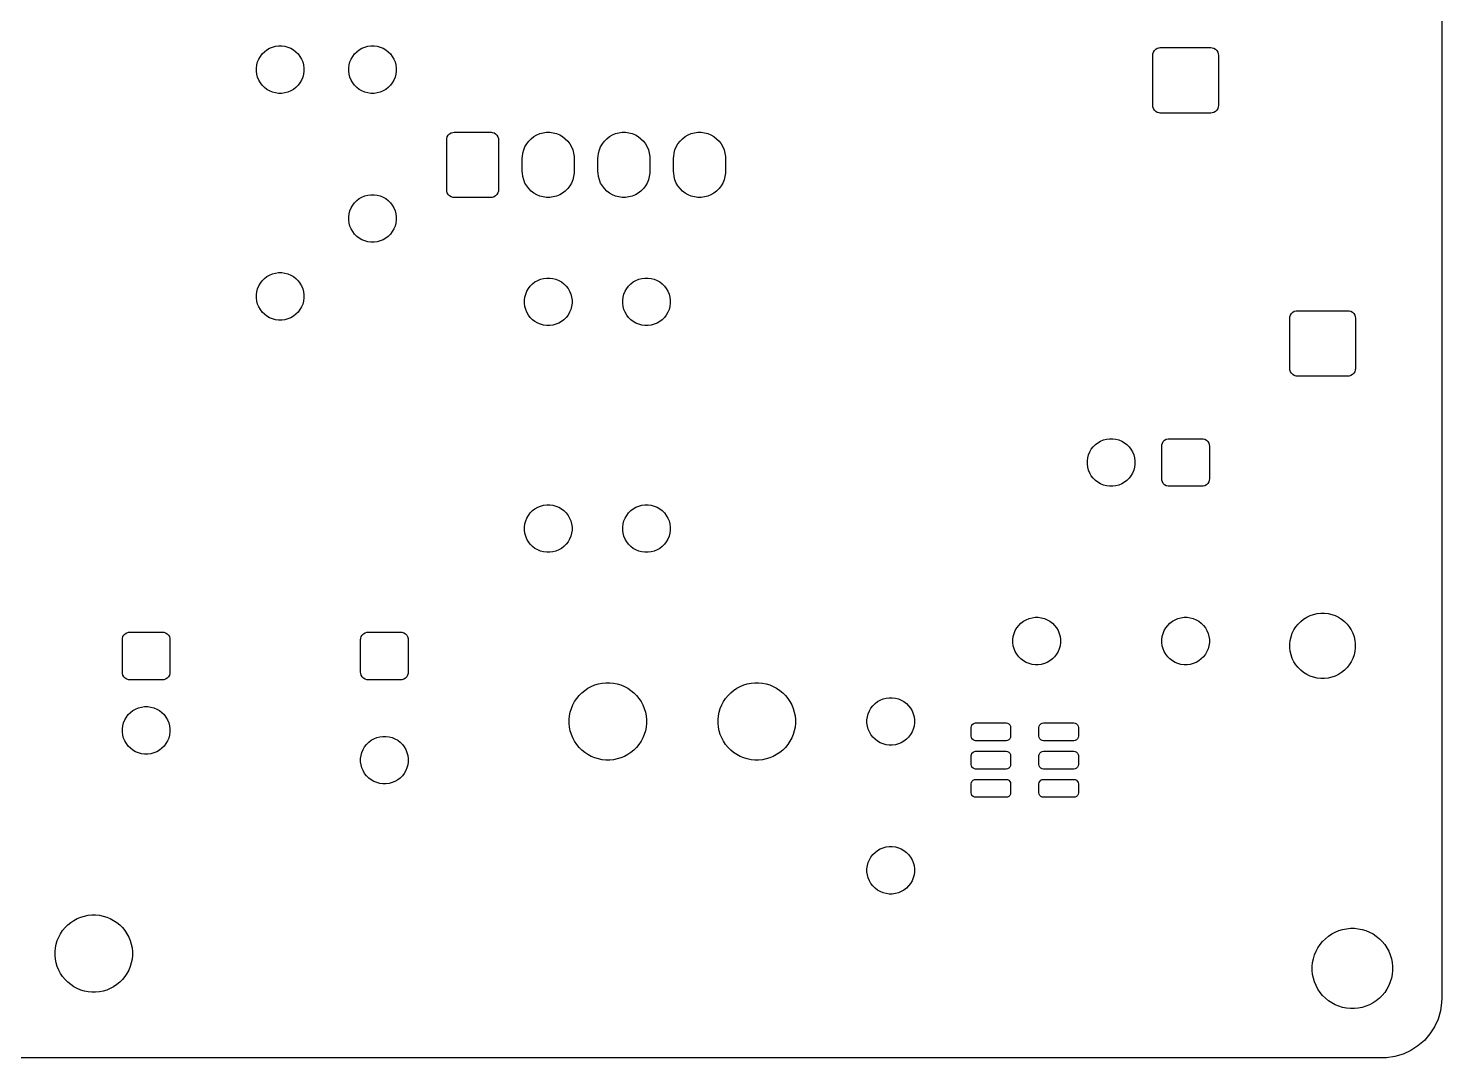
# Model space of a CAD drawing. Header units: millimetres. Extents: x 0 to 90, y 0 to 72.
# Drawn here: x 42.54 to 90, y 0 to 34.59 of the extents above; entities that cross this region are included whole.
import ezdxf

# ---------------------------------------------------------------- set-up
doc = ezdxf.new("R2010")
doc.units = ezdxf.units.MM
doc.layers.add('MASK_OPEN', color=1, linetype='CONTINUOUS')
doc.layers.add('REFERENCE', color=2, linetype='CONTINUOUS')

msp = doc.modelspace()

# ---------------------------------------------------------------- linework, layer by layer
at = {"layer": 'MASK_OPEN'}
for points in [[(51.1561, 33.9846), (51.2572, 33.9575), (51.3538, 33.9175), (51.4445, 33.8652), (51.5275, 33.8015), (51.6015, 33.7275), (51.6652, 33.6445), (51.7175, 33.5538), (51.7575, 33.4572), (51.7846, 33.3561), (51.7983, 33.2523), (51.7983, 33.1477), (51.7846, 33.0439), (51.7575, 32.9428), (51.7175, 32.8462), (51.6652, 32.7555), (51.6015, 32.6725), (51.5275, 32.5985), (51.4445, 32.5348), (51.3538, 32.4825), (51.2572, 32.4425), (51.1561, 32.4154), (51.0523, 32.4017), (50.9477, 32.4017), (50.8439, 32.4154), (50.7428, 32.4425), (50.6462, 32.4825), (50.5555, 32.5348), (50.4725, 32.5985), (50.3985, 32.6725), (50.3348, 32.7555), (50.2825, 32.8462), (50.2425, 32.9428), (50.2154, 33.0439), (50.2017, 33.1477), (50.2017, 33.2523), (50.2154, 33.3561), (50.2425, 33.4572), (50.2825, 33.5538), (50.3348, 33.6445), (50.3985, 33.7275), (50.4725, 33.8015), (50.5555, 33.8652), (50.6462, 33.9175), (50.7428, 33.9575), (50.8439, 33.9846), (50.9477, 33.9983), (51.0523, 33.9983)], [(54.2561, 33.9846), (54.3572, 33.9575), (54.4538, 33.9175), (54.5445, 33.8652), (54.6275, 33.8015), (54.7015, 33.7275), (54.7652, 33.6445), (54.8175, 33.5538), (54.8575, 33.4572), (54.8846, 33.3561), (54.8983, 33.2523), (54.8983, 33.1477), (54.8846, 33.0439), (54.8575, 32.9428), (54.8175, 32.8462), (54.7652, 32.7555), (54.7015, 32.6725), (54.6275, 32.5985), (54.5445, 32.5348), (54.4538, 32.4825), (54.3572, 32.4425), (54.2561, 32.4154), (54.1523, 32.4017), (54.0477, 32.4017), (53.9439, 32.4154), (53.8428, 32.4425), (53.7462, 32.4825), (53.6555, 32.5348), (53.5725, 32.5985), (53.4985, 32.6725), (53.4348, 32.7555), (53.3825, 32.8462), (53.3425, 32.9428), (53.3154, 33.0439), (53.3017, 33.1477), (53.3017, 33.2523), (53.3154, 33.3561), (53.3425, 33.4572), (53.3825, 33.5538), (53.4348, 33.6445), (53.4985, 33.7275), (53.5725, 33.8015), (53.6555, 33.8652), (53.7462, 33.9175), (53.8428, 33.9575), (53.9439, 33.9846), (54.0477, 33.9983), (54.1523, 33.9983)], [(82.2891, 33.9369), (82.3493, 33.9194), (82.4032, 33.8875), (82.4475, 33.8432), (82.4794, 33.7893), (82.4969, 33.7291), (82.5, 33.69), (82.5, 31.99), (82.4969, 31.9509), (82.4794, 31.8907), (82.4475, 31.8368), (82.4032, 31.7925), (82.3493, 31.7606), (82.2891, 31.7431), (82.25, 31.74), (80.55, 31.74), (80.5109, 31.7431), (80.4507, 31.7606), (80.3968, 31.7925), (80.3525, 31.8368), (80.3206, 31.8907), (80.3031, 31.9509), (80.3, 31.99), (80.3, 33.69), (80.3031, 33.7291), (80.3206, 33.7893), (80.3525, 33.8432), (80.3968, 33.8875), (80.4507, 33.9194), (80.5109, 33.9369), (80.55, 33.94), (82.25, 33.94)], [(58.1191, 31.0919), (58.1793, 31.0744), (58.2332, 31.0425), (58.2775, 30.9982), (58.3094, 30.9443), (58.3269, 30.8841), (58.33, 30.845), (58.33, 29.155), (58.3269, 29.1159), (58.3094, 29.0557), (58.2775, 29.0018), (58.2332, 28.9575), (58.1793, 28.9256), (58.1191, 28.9081), (58.08, 28.905), (56.84, 28.905), (56.8009, 28.9081), (56.7407, 28.9256), (56.6868, 28.9575), (56.6425, 29.0018), (56.6106, 29.0557), (56.5931, 29.1159), (56.59, 29.155), (56.59, 30.845), (56.5931, 30.8841), (56.6106, 30.9443), (56.6425, 30.9982), (56.6868, 31.0425), (56.7407, 31.0744), (56.8009, 31.0919), (56.84, 31.095), (58.08, 31.095)], [(60.1697, 31.0783), (60.2797, 31.0488), (60.3848, 31.0053), (60.4833, 30.9484), (60.5736, 30.8791), (60.6541, 30.7986), (60.7234, 30.7083), (60.7803, 30.6098), (60.8238, 30.5047), (60.8533, 30.3947), (60.8681, 30.2819), (60.87, 30.225), (60.87, 29.775), (60.8681, 29.7181), (60.8533, 29.6053), (60.8238, 29.4953), (60.7803, 29.3902), (60.7234, 29.2917), (60.6541, 29.2014), (60.5736, 29.1209), (60.4833, 29.0516), (60.3848, 28.9947), (60.2797, 28.9512), (60.1697, 28.9217), (60.0569, 28.9069), (59.9431, 28.9069), (59.8303, 28.9217), (59.7203, 28.9512), (59.6152, 28.9947), (59.5167, 29.0516), (59.4264, 29.1209), (59.3459, 29.2014), (59.2766, 29.2917), (59.2197, 29.3902), (59.1762, 29.4953), (59.1467, 29.6053), (59.1319, 29.7181), (59.13, 29.775), (59.13, 30.225), (59.1319, 30.2819), (59.1467, 30.3947), (59.1762, 30.5047), (59.2197, 30.6098), (59.2766, 30.7083), (59.3459, 30.7986), (59.4264, 30.8791), (59.5167, 30.9484), (59.6152, 31.0053), (59.7203, 31.0488), (59.8303, 31.0783), (59.9431, 31.0931), (60.0569, 31.0931)], [(62.7097, 31.0783), (62.8197, 31.0488), (62.9248, 31.0053), (63.0233, 30.9484), (63.1136, 30.8791), (63.1941, 30.7986), (63.2634, 30.7083), (63.3203, 30.6098), (63.3638, 30.5047), (63.3933, 30.3947), (63.4081, 30.2819), (63.41, 30.225), (63.41, 29.775), (63.4081, 29.7181), (63.3933, 29.6053), (63.3638, 29.4953), (63.3203, 29.3902), (63.2634, 29.2917), (63.1941, 29.2014), (63.1136, 29.1209), (63.0233, 29.0516), (62.9248, 28.9947), (62.8197, 28.9512), (62.7097, 28.9217), (62.5969, 28.9069), (62.4831, 28.9069), (62.3703, 28.9217), (62.2603, 28.9512), (62.1552, 28.9947), (62.0567, 29.0516), (61.9664, 29.1209), (61.8859, 29.2014), (61.8166, 29.2917), (61.7597, 29.3902), (61.7162, 29.4953), (61.6867, 29.6053), (61.6719, 29.7181), (61.67, 29.775), (61.67, 30.225), (61.6719, 30.2819), (61.6867, 30.3947), (61.7162, 30.5047), (61.7597, 30.6098), (61.8166, 30.7083), (61.8859, 30.7986), (61.9664, 30.8791), (62.0567, 30.9484), (62.1552, 31.0053), (62.2603, 31.0488), (62.3703, 31.0783), (62.4831, 31.0931), (62.5969, 31.0931)], [(65.2497, 31.0783), (65.3597, 31.0488), (65.4648, 31.0053), (65.5633, 30.9484), (65.6536, 30.8791), (65.7341, 30.7986), (65.8034, 30.7083), (65.8603, 30.6098), (65.9038, 30.5047), (65.9333, 30.3947), (65.9481, 30.2819), (65.95, 30.225), (65.95, 29.775), (65.9481, 29.7181), (65.9333, 29.6053), (65.9038, 29.4953), (65.8603, 29.3902), (65.8034, 29.2917), (65.7341, 29.2014), (65.6536, 29.1209), (65.5633, 29.0516), (65.4648, 28.9947), (65.3597, 28.9512), (65.2497, 28.9217), (65.1369, 28.9069), (65.0231, 28.9069), (64.9103, 28.9217), (64.8003, 28.9512), (64.6952, 28.9947), (64.5967, 29.0516), (64.5064, 29.1209), (64.4259, 29.2014), (64.3566, 29.2917), (64.2997, 29.3902), (64.2562, 29.4953), (64.2267, 29.6053), (64.2119, 29.7181), (64.21, 29.775), (64.21, 30.225), (64.2119, 30.2819), (64.2267, 30.3947), (64.2562, 30.5047), (64.2997, 30.6098), (64.3566, 30.7083), (64.4259, 30.7986), (64.5064, 30.8791), (64.5967, 30.9484), (64.6952, 31.0053), (64.8003, 31.0488), (64.9103, 31.0783), (65.0231, 31.0931), (65.1369, 31.0931)], [(54.2561, 28.9846), (54.3572, 28.9575), (54.4538, 28.9175), (54.5445, 28.8652), (54.6275, 28.8015), (54.7015, 28.7275), (54.7652, 28.6445), (54.8175, 28.5538), (54.8575, 28.4572), (54.8846, 28.3561), (54.8983, 28.2523), (54.8983, 28.1477), (54.8846, 28.0439), (54.8575, 27.9428), (54.8175, 27.8462), (54.7652, 27.7555), (54.7015, 27.6725), (54.6275, 27.5985), (54.5445, 27.5348), (54.4538, 27.4825), (54.3572, 27.4425), (54.2561, 27.4154), (54.1523, 27.4017), (54.0477, 27.4017), (53.9439, 27.4154), (53.8428, 27.4425), (53.7462, 27.4825), (53.6555, 27.5348), (53.5725, 27.5985), (53.4985, 27.6725), (53.4348, 27.7555), (53.3825, 27.8462), (53.3425, 27.9428), (53.3154, 28.0439), (53.3017, 28.1477), (53.3017, 28.2523), (53.3154, 28.3561), (53.3425, 28.4572), (53.3825, 28.5538), (53.4348, 28.6445), (53.4985, 28.7275), (53.5725, 28.8015), (53.6555, 28.8652), (53.7462, 28.9175), (53.8428, 28.9575), (53.9439, 28.9846), (54.0477, 28.9983), (54.1523, 28.9983)], [(51.1561, 26.3646), (51.2572, 26.3375), (51.3538, 26.2975), (51.4445, 26.2452), (51.5275, 26.1815), (51.6015, 26.1075), (51.6652, 26.0245), (51.7175, 25.9338), (51.7575, 25.8372), (51.7846, 25.7361), (51.7983, 25.6323), (51.7983, 25.5277), (51.7846, 25.4239), (51.7575, 25.3228), (51.7175, 25.2262), (51.6652, 25.1355), (51.6015, 25.0525), (51.5275, 24.9785), (51.4445, 24.9148), (51.3538, 24.8625), (51.2572, 24.8225), (51.1561, 24.7954), (51.0523, 24.7817), (50.9477, 24.7817), (50.8439, 24.7954), (50.7428, 24.8225), (50.6462, 24.8625), (50.5555, 24.9148), (50.4725, 24.9785), (50.3985, 25.0525), (50.3348, 25.1355), (50.2825, 25.2262), (50.2425, 25.3228), (50.2154, 25.4239), (50.2017, 25.5277), (50.2017, 25.6323), (50.2154, 25.7361), (50.2425, 25.8372), (50.2825, 25.9338), (50.3348, 26.0245), (50.3985, 26.1075), (50.4725, 26.1815), (50.5555, 26.2452), (50.6462, 26.2975), (50.7428, 26.3375), (50.8439, 26.3646), (50.9477, 26.3783), (51.0523, 26.3783)], [(60.1561, 26.1846), (60.2572, 26.1575), (60.3538, 26.1175), (60.4445, 26.0652), (60.5275, 26.0015), (60.6015, 25.9275), (60.6652, 25.8445), (60.7175, 25.7538), (60.7575, 25.6572), (60.7846, 25.5561), (60.7983, 25.4523), (60.7983, 25.3477), (60.7846, 25.2439), (60.7575, 25.1428), (60.7175, 25.0462), (60.6652, 24.9555), (60.6015, 24.8725), (60.5275, 24.7985), (60.4445, 24.7348), (60.3538, 24.6825), (60.2572, 24.6425), (60.1561, 24.6154), (60.0523, 24.6017), (59.9477, 24.6017), (59.8439, 24.6154), (59.7428, 24.6425), (59.6462, 24.6825), (59.5555, 24.7348), (59.4725, 24.7985), (59.3985, 24.8725), (59.3348, 24.9555), (59.2825, 25.0462), (59.2425, 25.1428), (59.2154, 25.2439), (59.2017, 25.3477), (59.2017, 25.4523), (59.2154, 25.5561), (59.2425, 25.6572), (59.2825, 25.7538), (59.3348, 25.8445), (59.3985, 25.9275), (59.4725, 26.0015), (59.5555, 26.0652), (59.6462, 26.1175), (59.7428, 26.1575), (59.8439, 26.1846), (59.9477, 26.1983), (60.0523, 26.1983)], [(63.4561, 26.1846), (63.5572, 26.1575), (63.6538, 26.1175), (63.7445, 26.0652), (63.8275, 26.0015), (63.9015, 25.9275), (63.9652, 25.8445), (64.0175, 25.7538), (64.0575, 25.6572), (64.0846, 25.5561), (64.0983, 25.4523), (64.0983, 25.3477), (64.0846, 25.2439), (64.0575, 25.1428), (64.0175, 25.0462), (63.9652, 24.9555), (63.9015, 24.8725), (63.8275, 24.7985), (63.7445, 24.7348), (63.6538, 24.6825), (63.5572, 24.6425), (63.4561, 24.6154), (63.3523, 24.6017), (63.2477, 24.6017), (63.1439, 24.6154), (63.0428, 24.6425), (62.9462, 24.6825), (62.8555, 24.7348), (62.7725, 24.7985), (62.6985, 24.8725), (62.6348, 24.9555), (62.5825, 25.0462), (62.5425, 25.1428), (62.5154, 25.2439), (62.5017, 25.3477), (62.5017, 25.4523), (62.5154, 25.5561), (62.5425, 25.6572), (62.5825, 25.7538), (62.6348, 25.8445), (62.6985, 25.9275), (62.7725, 26.0015), (62.8555, 26.0652), (62.9462, 26.1175), (63.0428, 26.1575), (63.1439, 26.1846), (63.2477, 26.1983), (63.3523, 26.1983)], [(86.8891, 25.0969), (86.9493, 25.0794), (87.0032, 25.0475), (87.0475, 25.0032), (87.0794, 24.9493), (87.0969, 24.8891), (87.1, 24.85), (87.1, 23.15), (87.0969, 23.1109), (87.0794, 23.0507), (87.0475, 22.9968), (87.0032, 22.9525), (86.9493, 22.9206), (86.8891, 22.9031), (86.85, 22.9), (85.15, 22.9), (85.1109, 22.9031), (85.0507, 22.9206), (84.9968, 22.9525), (84.9525, 22.9968), (84.9206, 23.0507), (84.9031, 23.1109), (84.9, 23.15), (84.9, 24.85), (84.9031, 24.8891), (84.9206, 24.9493), (84.9525, 25.0032), (84.9968, 25.0475), (85.0507, 25.0794), (85.1109, 25.0969), (85.15, 25.1), (86.85, 25.1)], [(79.0561, 20.7846), (79.1572, 20.7575), (79.2538, 20.7175), (79.3445, 20.6652), (79.4275, 20.6015), (79.5015, 20.5275), (79.5652, 20.4445), (79.6175, 20.3538), (79.6575, 20.2572), (79.6846, 20.1561), (79.6983, 20.0523), (79.6983, 19.9477), (79.6846, 19.8439), (79.6575, 19.7428), (79.6175, 19.6462), (79.5652, 19.5555), (79.5015, 19.4725), (79.4275, 19.3985), (79.3445, 19.3348), (79.2538, 19.2825), (79.1572, 19.2425), (79.0561, 19.2154), (78.9523, 19.2017), (78.8477, 19.2017), (78.7439, 19.2154), (78.6428, 19.2425), (78.5462, 19.2825), (78.4555, 19.3348), (78.3725, 19.3985), (78.2985, 19.4725), (78.2348, 19.5555), (78.1825, 19.6462), (78.1425, 19.7428), (78.1154, 19.8439), (78.1017, 19.9477), (78.1017, 20.0523), (78.1154, 20.1561), (78.1425, 20.2572), (78.1825, 20.3538), (78.2348, 20.4445), (78.2985, 20.5275), (78.3725, 20.6015), (78.4555, 20.6652), (78.5462, 20.7175), (78.6428, 20.7575), (78.7439, 20.7846), (78.8477, 20.7983), (78.9523, 20.7983)], [(81.9891, 20.7969), (82.0493, 20.7794), (82.1032, 20.7475), (82.1475, 20.7032), (82.1794, 20.6493), (82.1969, 20.5891), (82.2, 20.55), (82.2, 19.45), (82.1969, 19.4109), (82.1794, 19.3507), (82.1475, 19.2968), (82.1032, 19.2525), (82.0493, 19.2206), (81.9891, 19.2031), (81.95, 19.2), (80.85, 19.2), (80.8109, 19.2031), (80.7507, 19.2206), (80.6968, 19.2525), (80.6525, 19.2968), (80.6206, 19.3507), (80.6031, 19.4109), (80.6, 19.45), (80.6, 20.55), (80.6031, 20.5891), (80.6206, 20.6493), (80.6525, 20.7032), (80.6968, 20.7475), (80.7507, 20.7794), (80.8109, 20.7969), (80.85, 20.8), (81.95, 20.8)], [(60.1561, 18.5646), (60.2572, 18.5375), (60.3538, 18.4975), (60.4445, 18.4452), (60.5275, 18.3815), (60.6015, 18.3075), (60.6652, 18.2245), (60.7175, 18.1338), (60.7575, 18.0372), (60.7846, 17.9361), (60.7983, 17.8323), (60.7983, 17.7277), (60.7846, 17.6239), (60.7575, 17.5228), (60.7175, 17.4262), (60.6652, 17.3355), (60.6015, 17.2525), (60.5275, 17.1785), (60.4445, 17.1148), (60.3538, 17.0625), (60.2572, 17.0225), (60.1561, 16.9954), (60.0523, 16.9817), (59.9477, 16.9817), (59.8439, 16.9954), (59.7428, 17.0225), (59.6462, 17.0625), (59.5555, 17.1148), (59.4725, 17.1785), (59.3985, 17.2525), (59.3348, 17.3355), (59.2825, 17.4262), (59.2425, 17.5228), (59.2154, 17.6239), (59.2017, 17.7277), (59.2017, 17.8323), (59.2154, 17.9361), (59.2425, 18.0372), (59.2825, 18.1338), (59.3348, 18.2245), (59.3985, 18.3075), (59.4725, 18.3815), (59.5555, 18.4452), (59.6462, 18.4975), (59.7428, 18.5375), (59.8439, 18.5646), (59.9477, 18.5783), (60.0523, 18.5783)], [(63.4561, 18.5646), (63.5572, 18.5375), (63.6538, 18.4975), (63.7445, 18.4452), (63.8275, 18.3815), (63.9015, 18.3075), (63.9652, 18.2245), (64.0175, 18.1338), (64.0575, 18.0372), (64.0846, 17.9361), (64.0983, 17.8323), (64.0983, 17.7277), (64.0846, 17.6239), (64.0575, 17.5228), (64.0175, 17.4262), (63.9652, 17.3355), (63.9015, 17.2525), (63.8275, 17.1785), (63.7445, 17.1148), (63.6538, 17.0625), (63.5572, 17.0225), (63.4561, 16.9954), (63.3523, 16.9817), (63.2477, 16.9817), (63.1439, 16.9954), (63.0428, 17.0225), (62.9462, 17.0625), (62.8555, 17.1148), (62.7725, 17.1785), (62.6985, 17.2525), (62.6348, 17.3355), (62.5825, 17.4262), (62.5425, 17.5228), (62.5154, 17.6239), (62.5017, 17.7277), (62.5017, 17.8323), (62.5154, 17.9361), (62.5425, 18.0372), (62.5825, 18.1338), (62.6348, 18.2245), (62.6985, 18.3075), (62.7725, 18.3815), (62.8555, 18.4452), (62.9462, 18.4975), (63.0428, 18.5375), (63.1439, 18.5646), (63.2477, 18.5783), (63.3523, 18.5783)], [(76.5561, 14.7846), (76.6572, 14.7575), (76.7538, 14.7175), (76.8445, 14.6652), (76.9275, 14.6015), (77.0015, 14.5275), (77.0652, 14.4445), (77.1175, 14.3538), (77.1575, 14.2572), (77.1846, 14.1561), (77.1983, 14.0523), (77.1983, 13.9477), (77.1846, 13.8439), (77.1575, 13.7428), (77.1175, 13.6462), (77.0652, 13.5555), (77.0015, 13.4725), (76.9275, 13.3985), (76.8445, 13.3348), (76.7538, 13.2825), (76.6572, 13.2425), (76.5561, 13.2154), (76.4523, 13.2017), (76.3477, 13.2017), (76.2439, 13.2154), (76.1428, 13.2425), (76.0462, 13.2825), (75.9555, 13.3348), (75.8725, 13.3985), (75.7985, 13.4725), (75.7348, 13.5555), (75.6825, 13.6462), (75.6425, 13.7428), (75.6154, 13.8439), (75.6017, 13.9477), (75.6017, 14.0523), (75.6154, 14.1561), (75.6425, 14.2572), (75.6825, 14.3538), (75.7348, 14.4445), (75.7985, 14.5275), (75.8725, 14.6015), (75.9555, 14.6652), (76.0462, 14.7175), (76.1428, 14.7575), (76.2439, 14.7846), (76.3477, 14.7983), (76.4523, 14.7983)], [(81.5561, 14.7846), (81.6572, 14.7575), (81.7538, 14.7175), (81.8445, 14.6652), (81.9275, 14.6015), (82.0015, 14.5275), (82.0652, 14.4445), (82.1175, 14.3538), (82.1575, 14.2572), (82.1846, 14.1561), (82.1983, 14.0523), (82.1983, 13.9477), (82.1846, 13.8439), (82.1575, 13.7428), (82.1175, 13.6462), (82.0652, 13.5555), (82.0015, 13.4725), (81.9275, 13.3985), (81.8445, 13.3348), (81.7538, 13.2825), (81.6572, 13.2425), (81.5561, 13.2154), (81.4523, 13.2017), (81.3477, 13.2017), (81.2439, 13.2154), (81.1428, 13.2425), (81.0462, 13.2825), (80.9555, 13.3348), (80.8725, 13.3985), (80.7985, 13.4725), (80.7348, 13.5555), (80.6825, 13.6462), (80.6425, 13.7428), (80.6154, 13.8439), (80.6017, 13.9477), (80.6017, 14.0523), (80.6154, 14.1561), (80.6425, 14.2572), (80.6825, 14.3538), (80.7348, 14.4445), (80.7985, 14.5275), (80.8725, 14.6015), (80.9555, 14.6652), (81.0462, 14.7175), (81.1428, 14.7575), (81.2439, 14.7846), (81.3477, 14.7983), (81.4523, 14.7983)], [(86.1843, 14.9245), (86.3045, 14.897), (86.421, 14.8563), (86.5321, 14.8027), (86.6365, 14.7371), (86.733, 14.6602), (86.8202, 14.573), (86.8971, 14.4765), (86.9627, 14.3721), (87.0163, 14.261), (87.057, 14.1445), (87.0845, 14.0243), (87.0983, 13.9017), (87.0983, 13.7783), (87.0845, 13.6557), (87.057, 13.5355), (87.0163, 13.419), (86.9627, 13.3079), (86.8971, 13.2035), (86.8202, 13.107), (86.733, 13.0198), (86.6365, 12.9429), (86.5321, 12.8773), (86.421, 12.8237), (86.3045, 12.783), (86.1843, 12.7555), (86.0617, 12.7417), (85.9383, 12.7417), (85.8157, 12.7555), (85.6955, 12.783), (85.579, 12.8237), (85.4679, 12.8773), (85.3635, 12.9429), (85.267, 13.0198), (85.1798, 13.107), (85.1029, 13.2035), (85.0373, 13.3079), (84.9837, 13.419), (84.943, 13.5355), (84.9155, 13.6557), (84.9017, 13.7783), (84.9017, 13.9017), (84.9155, 14.0243), (84.943, 14.1445), (84.9837, 14.261), (85.0373, 14.3721), (85.1029, 14.4765), (85.1798, 14.573), (85.267, 14.6602), (85.3635, 14.7371), (85.4679, 14.8027), (85.579, 14.8563), (85.6955, 14.897), (85.8157, 14.9245), (85.9383, 14.9383), (86.0617, 14.9383)], [(47.0891, 14.2969), (47.1493, 14.2794), (47.2032, 14.2475), (47.2475, 14.2032), (47.2794, 14.1493), (47.2969, 14.0891), (47.3, 14.05), (47.3, 12.95), (47.2969, 12.9109), (47.2794, 12.8507), (47.2475, 12.7968), (47.2032, 12.7525), (47.1493, 12.7206), (47.0891, 12.7031), (47.05, 12.7), (45.95, 12.7), (45.9109, 12.7031), (45.8507, 12.7206), (45.7968, 12.7525), (45.7525, 12.7968), (45.7206, 12.8507), (45.7031, 12.9109), (45.7, 12.95), (45.7, 14.05), (45.7031, 14.0891), (45.7206, 14.1493), (45.7525, 14.2032), (45.7968, 14.2475), (45.8507, 14.2794), (45.9109, 14.2969), (45.95, 14.3), (47.05, 14.3)], [(55.0891, 14.2969), (55.1493, 14.2794), (55.2032, 14.2475), (55.2475, 14.2032), (55.2794, 14.1493), (55.2969, 14.0891), (55.3, 14.05), (55.3, 12.95), (55.2969, 12.9109), (55.2794, 12.8507), (55.2475, 12.7968), (55.2032, 12.7525), (55.1493, 12.7206), (55.0891, 12.7031), (55.05, 12.7), (53.95, 12.7), (53.9109, 12.7031), (53.8507, 12.7206), (53.7968, 12.7525), (53.7525, 12.7968), (53.7206, 12.8507), (53.7031, 12.9109), (53.7, 12.95), (53.7, 14.05), (53.7031, 14.0891), (53.7206, 14.1493), (53.7525, 14.2032), (53.7968, 14.2475), (53.8507, 14.2794), (53.9109, 14.2969), (53.95, 14.3), (55.05, 14.3)], [(62.1908, 12.5859), (62.3159, 12.561), (62.438, 12.524), (62.5558, 12.4752), (62.6683, 12.415), (62.7744, 12.3442), (62.873, 12.2632), (62.9632, 12.173), (63.0442, 12.0744), (63.115, 11.9683), (63.1752, 11.8558), (63.224, 11.738), (63.261, 11.6159), (63.2859, 11.4907), (63.2984, 11.3638), (63.2984, 11.2362), (63.2859, 11.1093), (63.261, 10.9841), (63.224, 10.862), (63.1752, 10.7442), (63.115, 10.6317), (63.0442, 10.5256), (62.9632, 10.427), (62.873, 10.3368), (62.7744, 10.2558), (62.6683, 10.185), (62.5558, 10.1248), (62.438, 10.076), (62.3159, 10.039), (62.1908, 10.0141), (62.0638, 10.0016), (61.9362, 10.0016), (61.8092, 10.0141), (61.6841, 10.039), (61.562, 10.076), (61.4442, 10.1248), (61.3317, 10.185), (61.2256, 10.2558), (61.127, 10.3368), (61.0368, 10.427), (60.9558, 10.5256), (60.885, 10.6317), (60.8248, 10.7442), (60.776, 10.862), (60.739, 10.9841), (60.7141, 11.1093), (60.7016, 11.2362), (60.7016, 11.3638), (60.7141, 11.4907), (60.739, 11.6159), (60.776, 11.738), (60.8248, 11.8558), (60.885, 11.9683), (60.9558, 12.0744), (61.0368, 12.173), (61.127, 12.2632), (61.2256, 12.3442), (61.3317, 12.415), (61.4442, 12.4752), (61.562, 12.524), (61.6841, 12.561), (61.8092, 12.5859), (61.9362, 12.5984), (62.0638, 12.5984)], [(67.1908, 12.5859), (67.3159, 12.561), (67.438, 12.524), (67.5558, 12.4752), (67.6683, 12.415), (67.7744, 12.3442), (67.873, 12.2632), (67.9632, 12.173), (68.0442, 12.0744), (68.115, 11.9683), (68.1752, 11.8558), (68.224, 11.738), (68.261, 11.6159), (68.2859, 11.4907), (68.2984, 11.3638), (68.2984, 11.2362), (68.2859, 11.1093), (68.261, 10.9841), (68.224, 10.862), (68.1752, 10.7442), (68.115, 10.6317), (68.0442, 10.5256), (67.9632, 10.427), (67.873, 10.3368), (67.7744, 10.2558), (67.6683, 10.185), (67.5558, 10.1248), (67.438, 10.076), (67.3159, 10.039), (67.1908, 10.0141), (67.0638, 10.0016), (66.9362, 10.0016), (66.8092, 10.0141), (66.6841, 10.039), (66.562, 10.076), (66.4442, 10.1248), (66.3317, 10.185), (66.2256, 10.2558), (66.127, 10.3368), (66.0368, 10.427), (65.9558, 10.5256), (65.885, 10.6317), (65.8248, 10.7442), (65.776, 10.862), (65.739, 10.9841), (65.7141, 11.1093), (65.7016, 11.2362), (65.7016, 11.3638), (65.7141, 11.4907), (65.739, 11.6159), (65.776, 11.738), (65.8248, 11.8558), (65.885, 11.9683), (65.9558, 12.0744), (66.0368, 12.173), (66.127, 12.2632), (66.2256, 12.3442), (66.3317, 12.415), (66.4442, 12.4752), (66.562, 12.524), (66.6841, 12.561), (66.8092, 12.5859), (66.9362, 12.5984), (67.0638, 12.5984)], [(71.6561, 12.0846), (71.7572, 12.0575), (71.8538, 12.0175), (71.9445, 11.9652), (72.0275, 11.9015), (72.1015, 11.8275), (72.1652, 11.7445), (72.2175, 11.6538), (72.2575, 11.5572), (72.2846, 11.4561), (72.2983, 11.3523), (72.2983, 11.2477), (72.2846, 11.1439), (72.2575, 11.0428), (72.2175, 10.9462), (72.1652, 10.8555), (72.1015, 10.7725), (72.0275, 10.6985), (71.9445, 10.6348), (71.8538, 10.5825), (71.7572, 10.5425), (71.6561, 10.5154), (71.5523, 10.5017), (71.4477, 10.5017), (71.3439, 10.5154), (71.2428, 10.5425), (71.1462, 10.5825), (71.0555, 10.6348), (70.9725, 10.6985), (70.8985, 10.7725), (70.8348, 10.8555), (70.7825, 10.9462), (70.7425, 11.0428), (70.7154, 11.1439), (70.7017, 11.2477), (70.7017, 11.3523), (70.7154, 11.4561), (70.7425, 11.5572), (70.7825, 11.6538), (70.8348, 11.7445), (70.8985, 11.8275), (70.9725, 11.9015), (71.0555, 11.9652), (71.1462, 12.0175), (71.2428, 12.0575), (71.3439, 12.0846), (71.4477, 12.0983), (71.5523, 12.0983)], [(46.6561, 11.7846), (46.7572, 11.7575), (46.8538, 11.7175), (46.9445, 11.6652), (47.0275, 11.6015), (47.1015, 11.5275), (47.1652, 11.4445), (47.2175, 11.3538), (47.2575, 11.2572), (47.2846, 11.1561), (47.2983, 11.0523), (47.2983, 10.9477), (47.2846, 10.8439), (47.2575, 10.7428), (47.2175, 10.6462), (47.1652, 10.5555), (47.1015, 10.4725), (47.0275, 10.3985), (46.9445, 10.3348), (46.8538, 10.2825), (46.7572, 10.2425), (46.6561, 10.2154), (46.5523, 10.2017), (46.4477, 10.2017), (46.3439, 10.2154), (46.2428, 10.2425), (46.1462, 10.2825), (46.0555, 10.3348), (45.9725, 10.3985), (45.8985, 10.4725), (45.8348, 10.5555), (45.7825, 10.6462), (45.7425, 10.7428), (45.7154, 10.8439), (45.7017, 10.9477), (45.7017, 11.0523), (45.7154, 11.1561), (45.7425, 11.2572), (45.7825, 11.3538), (45.8348, 11.4445), (45.8985, 11.5275), (45.9725, 11.6015), (46.0555, 11.6652), (46.1462, 11.7175), (46.2428, 11.7575), (46.3439, 11.7846), (46.4477, 11.7983), (46.5523, 11.7983)], [(75.4178, 11.2438), (75.4622, 11.2221), (75.4971, 11.1872), (75.5188, 11.1428), (75.525, 11.1), (75.525, 10.8), (75.5188, 10.7572), (75.4971, 10.7128), (75.4622, 10.6779), (75.4178, 10.6562), (75.375, 10.65), (74.35, 10.65), (74.3072, 10.6562), (74.2628, 10.6779), (74.2279, 10.7128), (74.2062, 10.7572), (74.2, 10.8), (74.2, 11.1), (74.2062, 11.1428), (74.2279, 11.1872), (74.2628, 11.2221), (74.3072, 11.2438), (74.35, 11.25), (75.375, 11.25)], [(77.6928, 11.2438), (77.7372, 11.2221), (77.7721, 11.1872), (77.7938, 11.1428), (77.8, 11.1), (77.8, 10.8), (77.7938, 10.7572), (77.7721, 10.7128), (77.7372, 10.6779), (77.6928, 10.6562), (77.65, 10.65), (76.625, 10.65), (76.5822, 10.6562), (76.5378, 10.6779), (76.5029, 10.7128), (76.4812, 10.7572), (76.475, 10.8), (76.475, 11.1), (76.4812, 11.1428), (76.5029, 11.1872), (76.5378, 11.2221), (76.5822, 11.2438), (76.625, 11.25), (77.65, 11.25)], [(54.6561, 10.7846), (54.7572, 10.7575), (54.8538, 10.7175), (54.9445, 10.6652), (55.0275, 10.6015), (55.1015, 10.5275), (55.1652, 10.4445), (55.2175, 10.3538), (55.2575, 10.2572), (55.2846, 10.1561), (55.2983, 10.0523), (55.2983, 9.9477), (55.2846, 9.8439), (55.2575, 9.7428), (55.2175, 9.6462), (55.1652, 9.5555), (55.1015, 9.4725), (55.0275, 9.3985), (54.9445, 9.3348), (54.8538, 9.2825), (54.7572, 9.2425), (54.6561, 9.2154), (54.5523, 9.2017), (54.4477, 9.2017), (54.3439, 9.2154), (54.2428, 9.2425), (54.1462, 9.2825), (54.0555, 9.3348), (53.9725, 9.3985), (53.8985, 9.4725), (53.8348, 9.5555), (53.7825, 9.6462), (53.7425, 9.7428), (53.7154, 9.8439), (53.7017, 9.9477), (53.7017, 10.0523), (53.7154, 10.1561), (53.7425, 10.2572), (53.7825, 10.3538), (53.8348, 10.4445), (53.8985, 10.5275), (53.9725, 10.6015), (54.0555, 10.6652), (54.1462, 10.7175), (54.2428, 10.7575), (54.3439, 10.7846), (54.4477, 10.7983), (54.5523, 10.7983)], [(75.4178, 10.2938), (75.4622, 10.2721), (75.4971, 10.2372), (75.5188, 10.1928), (75.525, 10.15), (75.525, 9.85), (75.5188, 9.8072), (75.4971, 9.7628), (75.4622, 9.7279), (75.4178, 9.7062), (75.375, 9.7), (74.35, 9.7), (74.3072, 9.7062), (74.2628, 9.7279), (74.2279, 9.7628), (74.2062, 9.8072), (74.2, 9.85), (74.2, 10.15), (74.2062, 10.1928), (74.2279, 10.2372), (74.2628, 10.2721), (74.3072, 10.2938), (74.35, 10.3), (75.375, 10.3)], [(77.6928, 10.2938), (77.7372, 10.2721), (77.7721, 10.2372), (77.7938, 10.1928), (77.8, 10.15), (77.8, 9.85), (77.7938, 9.8072), (77.7721, 9.7628), (77.7372, 9.7279), (77.6928, 9.7062), (77.65, 9.7), (76.625, 9.7), (76.5822, 9.7062), (76.5378, 9.7279), (76.5029, 9.7628), (76.4812, 9.8072), (76.475, 9.85), (76.475, 10.15), (76.4812, 10.1928), (76.5029, 10.2372), (76.5378, 10.2721), (76.5822, 10.2938), (76.625, 10.3), (77.65, 10.3)], [(75.4178, 9.3438), (75.4622, 9.3221), (75.4971, 9.2872), (75.5188, 9.2428), (75.525, 9.2), (75.525, 8.9), (75.5188, 8.8572), (75.4971, 8.8128), (75.4622, 8.7779), (75.4178, 8.7562), (75.375, 8.75), (74.35, 8.75), (74.3072, 8.7562), (74.2628, 8.7779), (74.2279, 8.8128), (74.2062, 8.8572), (74.2, 8.9), (74.2, 9.2), (74.2062, 9.2428), (74.2279, 9.2872), (74.2628, 9.3221), (74.3072, 9.3438), (74.35, 9.35), (75.375, 9.35)], [(77.6928, 9.3438), (77.7372, 9.3221), (77.7721, 9.2872), (77.7938, 9.2428), (77.8, 9.2), (77.8, 8.9), (77.7938, 8.8572), (77.7721, 8.8128), (77.7372, 8.7779), (77.6928, 8.7562), (77.65, 8.75), (76.625, 8.75), (76.5822, 8.7562), (76.5378, 8.7779), (76.5029, 8.8128), (76.4812, 8.8572), (76.475, 8.9), (76.475, 9.2), (76.4812, 9.2428), (76.5029, 9.2872), (76.5378, 9.3221), (76.5822, 9.3438), (76.625, 9.35), (77.65, 9.35)], [(71.6561, 7.0846), (71.7572, 7.0575), (71.8538, 7.0175), (71.9445, 6.9652), (72.0275, 6.9015), (72.1015, 6.8275), (72.1652, 6.7445), (72.2175, 6.6538), (72.2575, 6.5572), (72.2846, 6.4561), (72.2983, 6.3523), (72.2983, 6.2477), (72.2846, 6.1439), (72.2575, 6.0428), (72.2175, 5.9462), (72.1652, 5.8555), (72.1015, 5.7725), (72.0275, 5.6985), (71.9445, 5.6348), (71.8538, 5.5825), (71.7572, 5.5425), (71.6561, 5.5154), (71.5523, 5.5017), (71.4477, 5.5017), (71.3439, 5.5154), (71.2428, 5.5425), (71.1462, 5.5825), (71.0555, 5.6348), (70.9725, 5.6985), (70.8985, 5.7725), (70.8348, 5.8555), (70.7825, 5.9462), (70.7425, 6.0428), (70.7154, 6.1439), (70.7017, 6.2477), (70.7017, 6.3523), (70.7154, 6.4561), (70.7425, 6.5572), (70.7825, 6.6538), (70.8348, 6.7445), (70.8985, 6.8275), (70.9725, 6.9015), (71.0555, 6.9652), (71.1462, 7.0175), (71.2428, 7.0575), (71.3439, 7.0846), (71.4477, 7.0983), (71.5523, 7.0983)], [(44.9307, 4.7859), (45.0559, 4.761), (45.178, 4.724), (45.2958, 4.6752), (45.4083, 4.615), (45.5144, 4.5442), (45.613, 4.4632), (45.7032, 4.373), (45.7842, 4.2744), (45.855, 4.1683), (45.9152, 4.0558), (45.964, 3.938), (46.001, 3.8159), (46.0259, 3.6908), (46.0384, 3.5638), (46.0384, 3.4362), (46.0259, 3.3092), (46.001, 3.1841), (45.964, 3.062), (45.9152, 2.9442), (45.855, 2.8317), (45.7842, 2.7256), (45.7032, 2.627), (45.613, 2.5368), (45.5144, 2.4558), (45.4083, 2.385), (45.2958, 2.3248), (45.178, 2.276), (45.0559, 2.239), (44.9307, 2.2141), (44.8038, 2.2016), (44.6762, 2.2016), (44.5493, 2.2141), (44.4241, 2.239), (44.302, 2.276), (44.1842, 2.3248), (44.0717, 2.385), (43.9656, 2.4558), (43.867, 2.5368), (43.7768, 2.627), (43.6958, 2.7256), (43.625, 2.8317), (43.5648, 2.9442), (43.516, 3.062), (43.479, 3.1841), (43.4541, 3.3092), (43.4416, 3.4362), (43.4416, 3.5638), (43.4541, 3.6908), (43.479, 3.8159), (43.516, 3.938), (43.5648, 4.0558), (43.625, 4.1683), (43.6958, 4.2744), (43.7768, 4.373), (43.867, 4.4632), (43.9656, 4.5442), (44.0717, 4.615), (44.1842, 4.6752), (44.302, 4.724), (44.4241, 4.761), (44.5493, 4.7859), (44.6762, 4.7984), (44.8038, 4.7984)], [(87.1981, 4.3354), (87.328, 4.3095), (87.4548, 4.2711), (87.5772, 4.2204), (87.694, 4.1579), (87.8042, 4.0843), (87.9066, 4.0003), (88.0003, 3.9066), (88.0843, 3.8042), (88.1579, 3.694), (88.2204, 3.5772), (88.2711, 3.4548), (88.3095, 3.328), (88.3354, 3.1981), (88.3484, 3.0662), (88.3484, 2.9338), (88.3354, 2.8019), (88.3095, 2.672), (88.2711, 2.5452), (88.2204, 2.4228), (88.1579, 2.306), (88.0843, 2.1958), (88.0003, 2.0934), (87.9066, 1.9997), (87.8042, 1.9157), (87.694, 1.8421), (87.5772, 1.7796), (87.4548, 1.7289), (87.328, 1.6905), (87.1981, 1.6646), (87.0662, 1.6516), (86.9338, 1.6516), (86.8019, 1.6646), (86.672, 1.6905), (86.5452, 1.7289), (86.4228, 1.7796), (86.306, 1.8421), (86.1958, 1.9157), (86.0934, 1.9997), (85.9997, 2.0934), (85.9157, 2.1958), (85.8421, 2.306), (85.7796, 2.4228), (85.7289, 2.5452), (85.6905, 2.672), (85.6646, 2.8019), (85.6516, 2.9338), (85.6516, 3.0662), (85.6646, 3.1981), (85.6905, 3.328), (85.7289, 3.4548), (85.7796, 3.5772), (85.8421, 3.694), (85.9157, 3.8042), (85.9997, 3.9066), (86.0934, 4.0003), (86.1958, 4.0843), (86.306, 4.1579), (86.4228, 4.2204), (86.5452, 4.2711), (86.672, 4.3095), (86.8019, 4.3354), (86.9338, 4.3484), (87.0662, 4.3484)]]:
    msp.add_lwpolyline(points, close=True, dxfattribs=at)
at = {"layer": 'REFERENCE'}
msp.add_lwpolyline([(90, 70), (90, 2), (89.9975, 1.8571), (89.9568, 1.5743), (89.8763, 1.3002), (89.7576, 1.0403), (89.6031, 0.7999), (89.416, 0.584), (89.2001, 0.3969), (88.9597, 0.2424), (88.6998, 0.1237), (88.4257, 0.0432), (88.1429, 0.0025), (88, 0), (2, 0)], dxfattribs=at)

doc.saveas('drawing.dxf')
